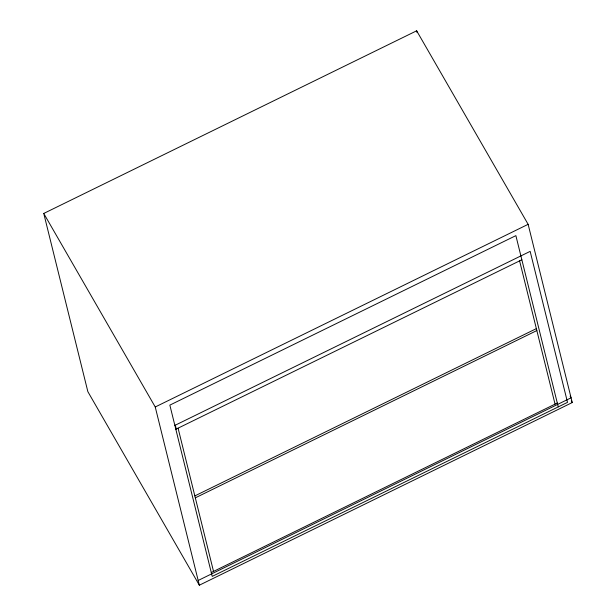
<?xml version="1.0" encoding="UTF-8"?>
<svg xmlns="http://www.w3.org/2000/svg" width="616" height="616" viewBox="0 0 616 616"><rect width="100%" height="100%" fill="white"/><g stroke="black" fill="none" stroke-linecap="round" stroke-linejoin="round"><path stroke-width="0.92" d="M43.751 213.452L416.655 30.8L528.135 224.324L572.249 402.548L199.345 585.2L87.865 391.676L43.751 213.452L155.24 406.976L199.345 585.2M155.24 406.976L528.135 224.324M174.859 425.402L530.16 251.374L567.521 402.356L212.227 576.384L169.847 405.12L515.877 235.628L558.258 406.891M175.822 429.267L521.852 259.775M194.841 495.911L536.359 328.628M195.318 497.843L536.836 330.561M211.273 572.518L557.303 403.026M198.175 580.472L571.078 397.82L570.116 396.165M571.286 400.885L572.249 402.548M519.596 260.884L555.047 404.127M416.655 30.8L417.117 32.663M178.078 428.166L213.529 571.409M175.314 425.179L176.268 429.052"/></g></svg>
